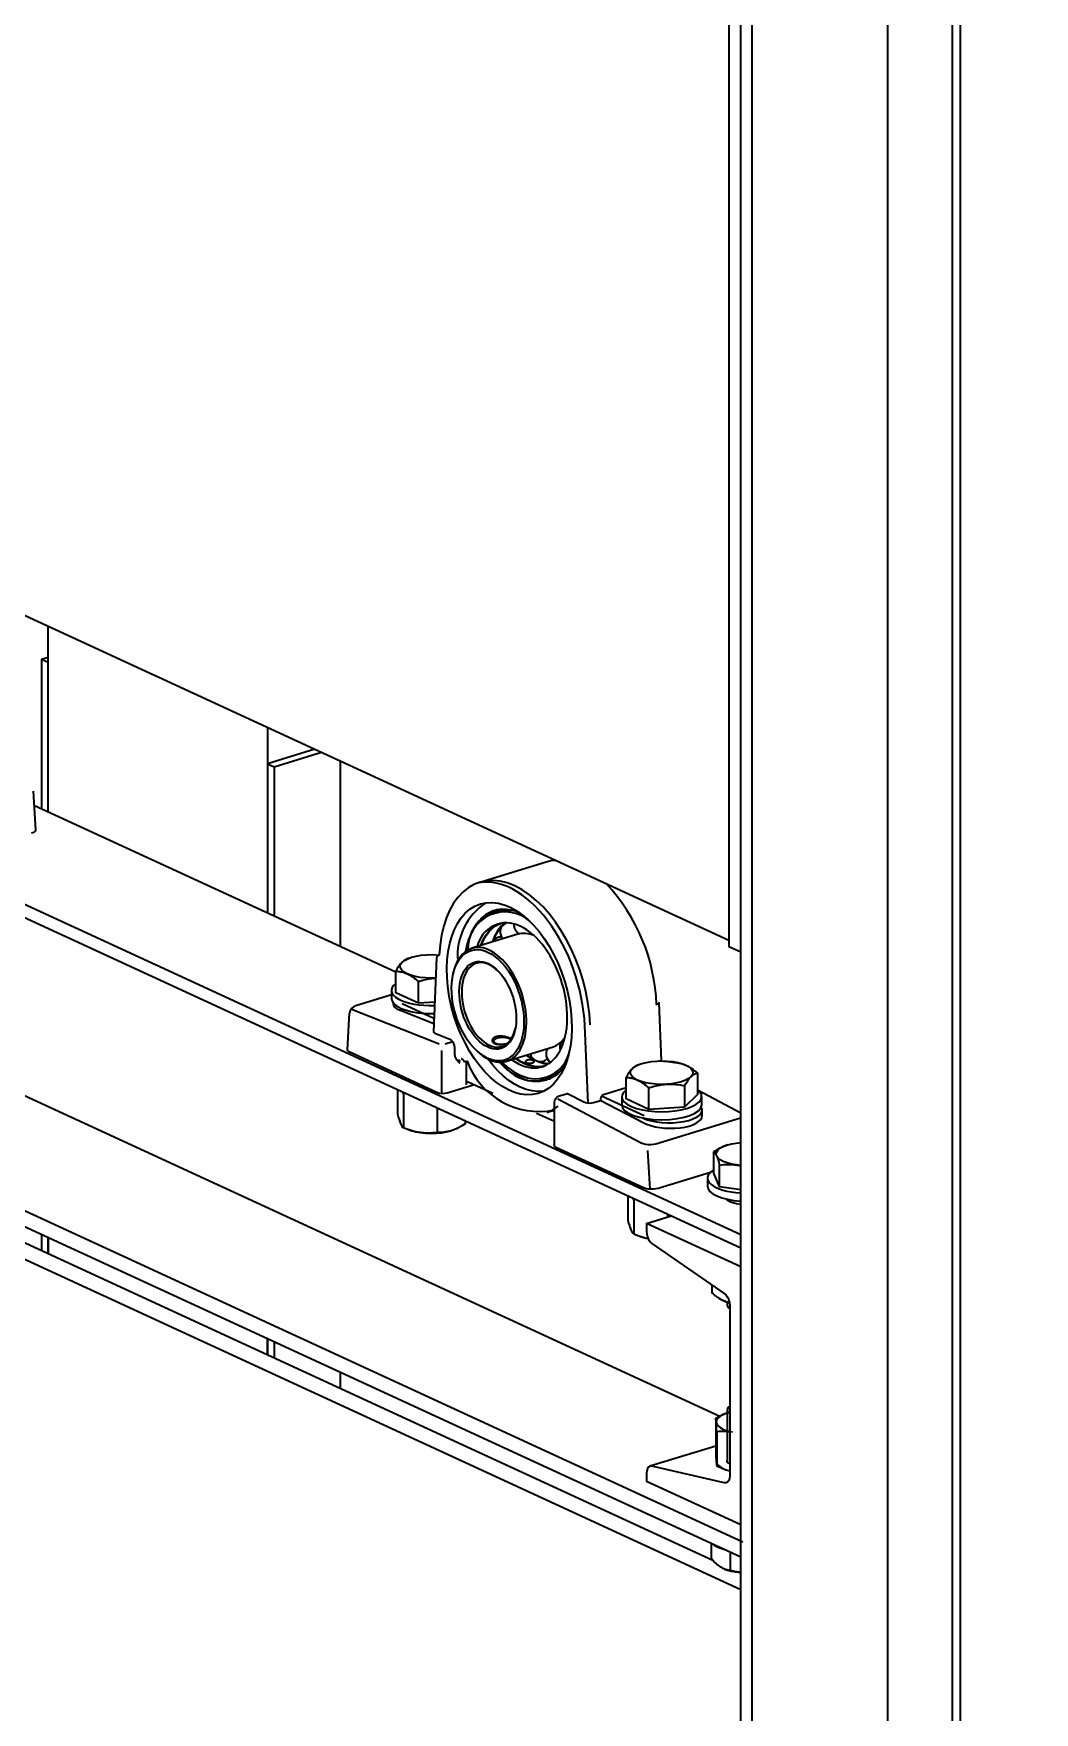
# Model space of a CAD drawing. Header units: millimetres. Extents: x -8400 to 8400, y -5940 to 5940.
# Drawn here: x 5258.6 to 5501, y 2470 to 2876.5 of the extents above; entities that cross this region are included whole.
import ezdxf

# ---------------------------------------------------------------- set-up
doc = ezdxf.new("R2010")
doc.units = ezdxf.units.MM
doc.layers.add('粗实线层', color=7, linetype='Continuous', lineweight=35)

msp = doc.modelspace()

# ---------------------------------------------------------------- linework, layer by layer
at = {"layer": '粗实线层', "linetype": 'Continuous', "lineweight": 35}
for points in [[(5481.115, 329.006), (5466.77, 335.623), (5466.247, 335.804), (5465.61, 335.924), (5464.909, 335.972), (5464.2, 335.944), (5463.541, 335.844), (5434.383, 329.462), (5433.724, 329.362), (5433.015, 329.334), (5432.314, 329.382), (5431.677, 329.501), (5431.154, 329.683), (5429.862, 330.279), (5429.862, 3911.461), (3411.605, 4842.468), (3411.605, 4840.57), (3411.713, 4839.838), (3412.025, 4839.252), (3412.506, 4838.877), (5429.848, 3908.291)], [(5515.61, 3893.617), (6350.087, 4148.576), (6350.44, 4148.781), (6350.713, 4149.149), (6350.885, 4149.653), (6350.943, 4150.255), (6350.943, 4152.153), (6324.387, 4164.403), (5489.048, 3909.18), (5515.604, 3896.93), (5515.604, 315.749), (5482.974, 305.779), (5481.682, 306.375), (5481.261, 306.656), (5481.115, 306.973), (5481.115, 3888.155)], [(5465.407, 3917.128), (5465.407, 335.946)], [(5432.517, 3910.542), (5432.517, 329.36)], [(5482.974, 3886.961), (5482.974, 305.779)], [(5429.862, 2583.777), (5429.862, 2585.675), (3411.605, 3516.682), (3427.906, 3521.663)], [(3411.605, 3516.682), (3411.605, 3514.785), (3411.713, 3514.052), (3412.025, 3513.466), (3412.506, 3513.091), (5429.848, 2582.505)], [(3415.693, 3444.608), (3413.26, 3443.409), (3412.732, 3443.055), (3412.27, 3442.552), (3411.911, 3441.941), (3411.683, 3441.27), (3411.605, 3440.592), (3411.605, 3438.695), (5429.862, 2507.687), (5429.862, 2509.585)], [(3412.133, 3442.351), (5430.389, 2511.343)], [(4451.743, 2990.615), (5424.763, 2541.767)], [(5429.862, 2928.632), (5428.938, 2929.057), (5426.98, 2928.459), (5426.98, 2655.503), (5429.862, 2654.174)], [(4966.859, 2869.255), (5426.971, 2657.009)], [(5262.148, 2688.058), (5262.148, 2733.041)], [(5262.148, 2725.44), (5260.554, 2724.954)], [(5262.148, 2688.06), (5262.148, 2724.219), (5260.554, 2724.954), (5260.554, 2688.795)], [(5423.08, 2506.833), (4966.855, 2717.285)], [(5429.856, 2499.703), (4966.859, 2713.28)], [(5315.259, 2708.54), (5315.259, 2663.558)], [(5326.764, 2703.233), (5315.259, 2699.718), (5316.853, 2698.983), (5328.358, 2702.498)], [(5315.259, 2699.718), (5315.259, 2663.56)], [(5332.97, 2655.39), (5332.97, 2700.37)], [(5316.853, 2698.983), (5316.853, 2662.825)], [(5258.552, 2693.041), (5259.097, 2683.646), (5258.999, 2683.362), (5258.68, 2683.103), (5258.169, 2682.891)], [(5346.316, 2649.236), (5258.743, 2689.633)], [(5382.708, 2675.906), (5366.654, 2671)], [(5385.09, 2676.328), (5383.881, 2676.187), (5382.708, 2675.906)], [(5370.992, 2664.426), (5368.989, 2663.31)], [(5366.943, 2655.692), (5367.53, 2657.084), (5368.239, 2658.313), (5369.062, 2659.366), (5369.988, 2660.229), (5371.004, 2660.89)], [(5367.043, 2655.722), (5367.581, 2656.985), (5368.221, 2658.114), (5368.956, 2659.095), (5369.778, 2659.92), (5370.679, 2660.58), (5371.651, 2661.067)], [(5373.038, 2661.212), (5372.008, 2660.36), (5371.095, 2659.284), (5370.309, 2657.999), (5369.664, 2656.522)], [(5371.881, 2660.396), (5371.003, 2659.234), (5370.261, 2657.929), (5369.721, 2656.68)], [(5379.824, 2658.091), (5378.796, 2658.442), (5377.783, 2658.615), (5376.801, 2658.606), (5375.86, 2658.417)], [(5375.861, 2658.417), (5364.756, 2655.024)], [(5349.557, 2652.65), (5349.06, 2652.46), (5348.663, 2652.273), (5348.468, 2652.154), (5348.272, 2652.014), (5348.075, 2651.852), (5347.876, 2651.667), (5347.827, 2651.618), (5347.777, 2651.567), (5347.752, 2651.541), (5347.727, 2651.514), (5347.703, 2651.488), (5347.678, 2651.461), (5347.579, 2651.35), (5347.48, 2651.234), (5347.284, 2650.987), (5347.089, 2650.722), (5346.703, 2650.143), (5346.32, 2649.507)], [(5356.156, 2647.848), (5354.839, 2647.812), (5353.526, 2647.863), (5352.256, 2647.998), (5351.068, 2648.215), (5349.999, 2648.505), (5349.079, 2648.86), (5348.338, 2649.271), (5347.798, 2649.723), (5347.476, 2650.203), (5347.381, 2650.698), (5347.516, 2651.191), (5347.876, 2651.667), (5348.452, 2652.113), (5349.225, 2652.515), (5350.173, 2652.86), (5351.265, 2653.138), (5352.47, 2653.341), (5353.75, 2653.462), (5355.308, 2653.495), (5356.85, 2653.407)], [(5356.848, 2653.355), (5356.396, 2653.132), (5356.227, 2652.842), (5355.443, 2634.815), (5355.537, 2634.618), (5355.824, 2634.449), (5359.442, 2633.019), (5359.782, 2632.804), (5360.091, 2632.448), (5360.338, 2631.987), (5360.498, 2631.469), (5360.553, 2630.949), (5360.553, 2629.563), (5360.555, 2629.463), (5360.56, 2629.364), (5360.57, 2629.268), (5360.584, 2629.174), (5360.6, 2629.081), (5360.621, 2628.99), (5360.632, 2628.945), (5360.644, 2628.901), (5360.657, 2628.857), (5360.671, 2628.814), (5360.733, 2628.645), (5360.805, 2628.487), (5360.885, 2628.338), (5360.974, 2628.196), (5361.022, 2628.128), (5361.071, 2628.061), (5361.121, 2627.996), (5361.173, 2627.933), (5361.28, 2627.811), (5361.391, 2627.694), (5361.505, 2627.582), (5361.621, 2627.473), (5361.68, 2627.419), (5361.739, 2627.366), (5361.769, 2627.34), (5361.798, 2627.313), (5361.813, 2627.3), (5361.828, 2627.287), (5361.843, 2627.274), (5361.858, 2627.26)], [(5371.053, 2649.607), (5370.009, 2650.469), (5368.936, 2651.092)], [(5351.839, 2641.738), (5346.32, 2644.284), (5346.32, 2649.507), (5346.658, 2649.487), (5347, 2649.453), (5347.086, 2649.442), (5347.172, 2649.43), (5347.257, 2649.416), (5347.344, 2649.402), (5347.516, 2649.37), (5347.689, 2649.334), (5348.035, 2649.247), (5348.382, 2649.139), (5348.73, 2649.011), (5349.079, 2648.86), (5349.43, 2648.688), (5349.782, 2648.493), (5349.825, 2648.467), (5349.869, 2648.441), (5349.913, 2648.414), (5349.957, 2648.388), (5350.045, 2648.333), (5350.133, 2648.277), (5350.306, 2648.163), (5350.48, 2648.044), (5350.824, 2647.794), (5351.165, 2647.529), (5351.503, 2647.251), (5351.839, 2646.961)], [(5355.755, 2641.975), (5351.839, 2641.738), (5351.839, 2646.961), (5352.903, 2647.285), (5353.975, 2647.547), (5354.516, 2647.653), (5355.059, 2647.739), (5356.009, 2647.839)], [(5360.268, 2649.054), (5360.196, 2648.727)], [(5345.277, 2643.734), (5336.657, 2641.101), (5336.323, 2640.979), (5336.019, 2640.807), (5335.723, 2640.568), (5335.47, 2640.272), (5335.307, 2639.994), (5335.209, 2639.69), (5335.193, 2639.55), (5335.192, 2639.406)], [(5345.277, 2644.806), (5345.277, 2642.856)], [(5365.393, 2621.978), (5358.791, 2619.961), (5358.21, 2619.845), (5357.557, 2619.822), (5356.929, 2619.895), (5356.423, 2620.052), (5335.184, 2629.849), (5334.864, 2630.038), (5334.671, 2630.25), (5334.615, 2630.473), (5335.16, 2639.368)], [(5335.528, 2640.351), (5335.825, 2640.203), (5356.875, 2631.884)], [(5345.813, 2641.663), (5345.813, 2641.549)], [(5355.526, 2636.728), (5347.621, 2639.852), (5346.987, 2640.143), (5346.481, 2640.465), (5346.112, 2640.811), (5345.888, 2641.174), (5345.813, 2641.549)], [(5355.583, 2638.024), (5347.856, 2641.588)], [(5392.893, 2617.562), (5392.109, 2636.316)], [(5357.485, 2619.826), (5357.485, 2630.275)], [(5358.334, 2631.902), (5360.096, 2632.441)], [(5365.816, 2630.337), (5366.057, 2630.106)], [(5374.212, 2633.165), (5374.157, 2633.19), (5374.077, 2633.227), (5373.992, 2633.262), (5373.902, 2633.298), (5373.808, 2633.333), (5373.76, 2633.351), (5373.71, 2633.368), (5373.66, 2633.385), (5373.609, 2633.402), (5373.505, 2633.436), (5373.398, 2633.468), (5373.287, 2633.499), (5373.174, 2633.529), (5373.145, 2633.536), (5373.116, 2633.544), (5373.088, 2633.551), (5373.058, 2633.558), (5373, 2633.572), (5372.941, 2633.585), (5372.822, 2633.611), (5372.702, 2633.635), (5372.581, 2633.657), (5372.459, 2633.676), (5372.397, 2633.685), (5372.335, 2633.694), (5372.273, 2633.702), (5372.211, 2633.709), (5372.087, 2633.722), (5371.964, 2633.732), (5371.842, 2633.739), (5371.721, 2633.744), (5371.6, 2633.745), (5371.48, 2633.743), (5371.421, 2633.741), (5371.362, 2633.739), (5371.303, 2633.735), (5371.245, 2633.731), (5371.132, 2633.719), (5371.022, 2633.705), (5370.914, 2633.687), (5370.808, 2633.665), (5370.757, 2633.654), (5370.706, 2633.641), (5370.681, 2633.634), (5370.656, 2633.627), (5370.631, 2633.62), (5370.607, 2633.613), (5370.512, 2633.582), (5370.422, 2633.548), (5370.337, 2633.511), (5370.255, 2633.471), (5370.178, 2633.428), (5370.106, 2633.383), (5370.039, 2633.335), (5369.977, 2633.285), (5369.921, 2633.233), (5369.871, 2633.18), (5369.826, 2633.125), (5369.787, 2633.068), (5369.778, 2633.053), (5369.769, 2633.039), (5369.761, 2633.024), (5369.753, 2633.009), (5369.738, 2632.98), (5369.725, 2632.95), (5369.704, 2632.891), (5369.688, 2632.832), (5369.679, 2632.772), (5369.675, 2632.712), (5369.675, 2632.682), (5369.677, 2632.652), (5369.681, 2632.622), (5369.686, 2632.592), (5369.7, 2632.533), (5369.72, 2632.476), (5369.747, 2632.42), (5369.779, 2632.365), (5369.817, 2632.311), (5369.861, 2632.259), (5369.886, 2632.234), (5369.911, 2632.209), (5369.939, 2632.185), (5369.967, 2632.161), (5370.028, 2632.116), (5370.093, 2632.073), (5370.164, 2632.032), (5370.241, 2631.994), (5370.323, 2631.96), (5370.408, 2631.928), (5370.497, 2631.899), (5370.591, 2631.873), (5370.688, 2631.85), (5370.789, 2631.83), (5370.815, 2631.826), (5370.841, 2631.821), (5370.868, 2631.817), (5370.895, 2631.813), (5370.948, 2631.806), (5371.003, 2631.799), (5371.113, 2631.789), (5371.225, 2631.781), (5371.341, 2631.776), (5371.457, 2631.774), (5371.516, 2631.774), (5371.577, 2631.774), (5371.637, 2631.776), (5371.698, 2631.777), (5371.82, 2631.783), (5371.942, 2631.791), (5372.064, 2631.802), (5372.187, 2631.814), (5372.311, 2631.828), (5372.434, 2631.845), (5372.465, 2631.849), (5372.496, 2631.854), (5372.527, 2631.859), (5372.558, 2631.863), (5372.619, 2631.873), (5372.68, 2631.883), (5372.869, 2631.917)], [(5370.199, 2632.925), (5369.891, 2632.664), (5369.729, 2632.477), (5369.675, 2632.281)], [(5374.177, 2632.943), (5374.05, 2633.03), (5373.896, 2633.111), (5373.413, 2633.276), (5372.822, 2633.38), (5372.175, 2633.414), (5371.531, 2633.375), (5370.946, 2633.266), (5370.473, 2633.097), (5370.153, 2632.883), (5370.016, 2632.644), (5370.073, 2632.4), (5370.319, 2632.173), (5370.732, 2631.983), (5371.277, 2631.848), (5371.903, 2631.779)], [(5373.115, 2627.664), (5384.22, 2631.057), (5385.106, 2631.425), (5385.925, 2631.967), (5386.668, 2632.676), (5387.324, 2633.542)], [(5361.131, 2627.983), (5361.515, 2627.97), (5361.913, 2627.731)], [(5363.359, 2627.614), (5363.359, 2622.136), (5363.43, 2622.493), (5363.624, 2622.689), (5363.89, 2622.671), (5369.834, 2619.929)], [(5382.11, 2620.413), (5380.739, 2620.343), (5379.328, 2620.487), (5377.891, 2620.844), (5376.441, 2621.411), (5375.067, 2622.136), (5373.704, 2623.039), (5372.365, 2624.112), (5371.058, 2625.347), (5369.796, 2626.732), (5368.589, 2628.257)], [(5381.575, 2626.292), (5380.362, 2626.272), (5379.112, 2626.47), (5377.842, 2626.883), (5376.567, 2627.506), (5375.303, 2628.332)], [(5382.21, 2626.506), (5381.132, 2626.367), (5380.017, 2626.41), (5378.874, 2626.635), (5377.716, 2627.038), (5376.556, 2627.616), (5375.403, 2628.362)], [(5378.024, 2629.163), (5379.385, 2628.3), (5380.754, 2627.673), (5382.113, 2627.292), (5383.442, 2627.162)], [(5378.157, 2629.004), (5379.136, 2628.429), (5380.974, 2627.56), (5382.844, 2627.013)], [(5405.324, 2626.924), (5404.827, 2626.735), (5404.43, 2626.548), (5404.236, 2626.428), (5404.039, 2626.288), (5403.842, 2626.126), (5403.644, 2625.942), (5403.595, 2625.893), (5403.545, 2625.841), (5403.52, 2625.816), (5403.495, 2625.789), (5403.47, 2625.762), (5403.445, 2625.735), (5403.346, 2625.624), (5403.248, 2625.508), (5403.052, 2625.262), (5402.857, 2624.997), (5402.47, 2624.418), (5402.087, 2623.781)], [(5409.517, 2627.737), (5410.067, 2627.759), (5410.614, 2627.759), (5411.158, 2627.739), (5411.698, 2627.7), (5412.771, 2627.566), (5413.834, 2627.37), (5414.173, 2627.351), (5414.514, 2627.317), (5414.6, 2627.306), (5414.686, 2627.294), (5414.772, 2627.28), (5414.858, 2627.266), (5415.031, 2627.234), (5415.203, 2627.198), (5415.55, 2627.11), (5415.896, 2627.003), (5416.245, 2626.874), (5416.594, 2626.724), (5416.944, 2626.552), (5417.296, 2626.357), (5417.34, 2626.331), (5417.384, 2626.305), (5417.428, 2626.278), (5417.472, 2626.251), (5417.56, 2626.197), (5417.647, 2626.141), (5417.821, 2626.027), (5417.995, 2625.908), (5418.338, 2625.658), (5418.68, 2625.393), (5419.018, 2625.115), (5419.354, 2624.824)], [(5416.141, 2626.915), (5416.117, 2626.924)], [(5381.291, 2623.192), (5383.828, 2623.393)], [(5407.607, 2616.013), (5402.087, 2618.559), (5402.087, 2623.781), (5402.425, 2623.762), (5402.767, 2623.728), (5402.853, 2623.716), (5402.939, 2623.705), (5403.025, 2623.691), (5403.111, 2623.677), (5403.284, 2623.645), (5403.457, 2623.609), (5403.803, 2623.521), (5404.149, 2623.414), (5404.498, 2623.285), (5404.847, 2623.135), (5405.197, 2622.963), (5405.549, 2622.768), (5405.593, 2622.742), (5405.637, 2622.716), (5405.681, 2622.689), (5405.725, 2622.662), (5405.812, 2622.608), (5405.9, 2622.552), (5406.074, 2622.438), (5406.248, 2622.319), (5406.592, 2622.069), (5406.933, 2621.804), (5407.271, 2621.526), (5407.607, 2621.235)], [(5416.24, 2621.757), (5416.624, 2622.394), (5417.011, 2622.974), (5417.205, 2623.238), (5417.401, 2623.484), (5417.598, 2623.711), (5417.797, 2623.917), (5417.846, 2623.966), (5417.896, 2624.012), (5417.921, 2624.035), (5417.946, 2624.058), (5417.971, 2624.08), (5417.995, 2624.102), (5418.094, 2624.186), (5418.193, 2624.264), (5418.389, 2624.404), (5418.584, 2624.524), (5418.971, 2624.707), (5419.354, 2624.824), (5419.354, 2619.602), (5416.24, 2616.535)], [(5346.782, 2620.823), (5346.782, 2614.861), (5346.952, 2614.202), (5347.126, 2613.601), (5347.212, 2613.325), (5347.3, 2613.068), (5347.388, 2612.831), (5347.476, 2612.613), (5347.498, 2612.562), (5347.521, 2612.513), (5347.531, 2612.489), (5347.542, 2612.464), (5347.554, 2612.441), (5347.565, 2612.418), (5347.609, 2612.328), (5347.653, 2612.245), (5347.741, 2612.094), (5347.827, 2611.963), (5348, 2611.759), (5348.171, 2611.62), (5349.177, 2611.216), (5350.193, 2610.872), (5350.704, 2610.727), (5351.219, 2610.6), (5351.736, 2610.494), (5352.256, 2610.409), (5350.811, 2610.685), (5349.557, 2611.071), (5349.017, 2611.276)], [(5348.171, 2619.88), (5348.082, 2620.229)], [(5348.698, 2619.949), (5348.171, 2619.88), (5348.171, 2611.62)], [(5385.594, 2618.574), (5405.715, 2607.963), (5406.196, 2607.766), (5406.777, 2607.623), (5407.418, 2607.543), (5408.074, 2607.532), (5408.704, 2607.591), (5409.264, 2607.716), (5429.821, 2613.996)], [(5395.989, 2618.216), (5395.972, 2618.613), (5396.042, 2619.038), (5396.27, 2619.401), (5396.591, 2619.608), (5402.087, 2621.287)], [(5396.182, 2619.296), (5406.442, 2614.563)], [(5401.044, 2619.081), (5401.044, 2617.131)], [(5429.862, 2615.138), (5419.52, 2620.592)], [(5420.397, 2617.131), (5420.397, 2619.081)], [(5356.342, 2616.413), (5356.342, 2610.451), (5355.337, 2610.335), (5354.322, 2610.282), (5353.811, 2610.283), (5353.296, 2610.303), (5353.037, 2610.321), (5352.777, 2610.345), (5352.712, 2610.351), (5352.647, 2610.359), (5352.582, 2610.366), (5352.516, 2610.374), (5352.386, 2610.39), (5352.256, 2610.409), (5353.526, 2610.273), (5354.839, 2610.222), (5356.156, 2610.258), (5357.436, 2610.379), (5358.64, 2610.582), (5359.733, 2610.86)], [(5384.726, 2613.06), (5380.438, 2615.038)], [(5382.959, 2615.299), (5384.343, 2615.953), (5385.643, 2616.822)], [(5383.618, 2615.476), (5384.726, 2615.815)], [(5420.512, 2614.523), (5420.512, 2615.801)], [(5363.124, 2613.284), (5363.124, 2612.523), (5362.708, 2612.259), (5362.289, 2612.008), (5362.183, 2611.947), (5362.077, 2611.887), (5361.971, 2611.828), (5361.866, 2611.77), (5361.654, 2611.658), (5361.441, 2611.55), (5361.016, 2611.348), (5360.59, 2611.165), (5360.162, 2611.002), (5359.733, 2610.86), (5359.302, 2610.739), (5358.87, 2610.64), (5358.816, 2610.629), (5358.762, 2610.618), (5358.708, 2610.608), (5358.654, 2610.598), (5358.546, 2610.579), (5358.439, 2610.562), (5358.225, 2610.531), (5358.012, 2610.505), (5357.589, 2610.466), (5357.17, 2610.446), (5356.755, 2610.441), (5356.342, 2610.451)], [(5360.349, 2611.071), (5360.382, 2611.083)], [(5407.918, 2596.684), (5407.374, 2606.085)], [(5426.715, 2607.43), (5426.286, 2607.288), (5425.858, 2607.125), (5425.431, 2606.942), (5425.006, 2606.74), (5424.794, 2606.632), (5424.582, 2606.519), (5424.476, 2606.461), (5424.371, 2606.403), (5424.265, 2606.343), (5424.159, 2606.282), (5423.739, 2606.03), (5423.324, 2605.767)], [(5424.713, 2597.303), (5423.324, 2600.545), (5423.324, 2605.767), (5423.495, 2605.627), (5423.668, 2605.423), (5423.754, 2605.292), (5423.842, 2605.141), (5423.93, 2604.968), (5424.018, 2604.773), (5424.041, 2604.721), (5424.063, 2604.667), (5424.073, 2604.639), (5424.084, 2604.612), (5424.096, 2604.584), (5424.107, 2604.555), (5424.151, 2604.439), (5424.195, 2604.317), (5424.283, 2604.06), (5424.369, 2603.784), (5424.542, 2603.183), (5424.713, 2602.526), (5425.719, 2602.641), (5426.735, 2602.694), (5427.246, 2602.694), (5427.761, 2602.673), (5428.278, 2602.631), (5428.799, 2602.568), (5428.928, 2602.549), (5429.058, 2602.528), (5429.124, 2602.517), (5429.189, 2602.506), (5429.254, 2602.494), (5429.319, 2602.482), (5429.579, 2602.432), (5429.838, 2602.376), (5429.863, 2602.37)], [(5429.862, 2602.449), (5429.324, 2602.501), (5428.799, 2602.568), (5427.61, 2602.784), (5426.541, 2603.074), (5425.621, 2603.43), (5424.88, 2603.84), (5424.34, 2604.292), (5424.018, 2604.773), (5423.923, 2605.267), (5424.058, 2605.76), (5424.418, 2606.237), (5424.994, 2606.683), (5425.767, 2607.084), (5426.715, 2607.43), (5427.68, 2607.68), (5428.738, 2607.873), (5429.862, 2608.001)], [(5426.099, 2607.219), (5426.065, 2607.207)], [(5429.862, 2596.567), (5424.713, 2597.303), (5424.713, 2602.526)], [(5421.819, 2599.375), (5421.819, 2597.426)], [(5402.549, 2595.098), (5402.549, 2589.136), (5402.72, 2588.477), (5402.893, 2587.876), (5402.98, 2587.6), (5403.067, 2587.343), (5403.155, 2587.106), (5403.244, 2586.888), (5403.266, 2586.837), (5403.288, 2586.788), (5403.299, 2586.763), (5403.31, 2586.74), (5403.321, 2586.716), (5403.332, 2586.693), (5403.376, 2586.603), (5403.42, 2586.519), (5403.508, 2586.368), (5403.595, 2586.238), (5403.768, 2586.034), (5403.938, 2585.895)], [(5403.938, 2594.155), (5403.849, 2594.504)], [(5404.466, 2594.223), (5403.938, 2594.155), (5403.938, 2585.895), (5404.945, 2585.491), (5405.96, 2585.147), (5406.471, 2585.002), (5406.986, 2584.875), (5407.441, 2584.78)], [(5429.862, 2592.971), (5428.861, 2593.131), (5427.965, 2593.362), (5427.208, 2593.655), (5426.621, 2593.999), (5426.227, 2594.379)], [(5426.572, 2594.298), (5426.572, 2594.036)], [(5407.024, 2588.411), (5407.024, 2586.511), (5407.087, 2585.829), (5407.272, 2585.143), (5407.563, 2584.507), (5407.939, 2583.971), (5408.368, 2583.58), (5425.862, 2571.455), (5426.291, 2571.063), (5426.666, 2570.528), (5426.958, 2569.892), (5427.143, 2569.206), (5427.206, 2568.523), (5427.206, 2527.289), (5427.143, 2526.665), (5426.958, 2526.149), (5426.666, 2525.783), (5426.291, 2525.594), (5425.862, 2525.598), (5408.368, 2529.612), (5407.939, 2529.617), (5407.563, 2529.428), (5407.272, 2529.061), (5407.087, 2528.545), (5407.024, 2527.922), (5407.024, 2526.021), (5429.862, 2515.486), (5429.862, 2577.876), (5407.024, 2588.411), (5413.052, 2590.253)], [(5412.109, 2590.688), (5412.109, 2589.965)], [(5260.554, 2585.789), (5260.554, 2581.805)], [(5404.784, 2585.551), (5405.324, 2585.345), (5406.308, 2585.029), (5407.422, 2584.781)], [(5262.148, 2581.075), (5262.148, 2585.054), (5262.148, 2581.07)], [(5422.862, 2573.534), (5422.862, 2571.639), (5423.2, 2571.347), (5423.542, 2571.066), (5423.627, 2570.998), (5423.714, 2570.93), (5423.799, 2570.864), (5423.886, 2570.799), (5424.058, 2570.672), (5424.231, 2570.549), (5424.577, 2570.317), (5424.924, 2570.104), (5425.272, 2569.911), (5425.621, 2569.74), (5425.972, 2569.589), (5426.323, 2569.459), (5426.367, 2569.444), (5426.411, 2569.43), (5426.455, 2569.416), (5426.499, 2569.402), (5426.587, 2569.376), (5426.675, 2569.351), (5426.848, 2569.305), (5427.022, 2569.264), (5427.214, 2569.224)], [(5427.143, 2569.207), (5426.333, 2569.454), (5425.621, 2569.74)], [(5426.074, 2569.549), (5426.099, 2569.539)], [(5426.572, 2569.374), (5426.572, 2568.637), (5426.733, 2568.168), (5427.206, 2567.73)], [(5426.994, 2567.888), (5427.206, 2567.708)], [(5315.259, 2556.57), (5315.259, 2560.554), (5315.259, 2556.575)], [(5316.853, 2559.818), (5316.853, 2555.835)], [(5332.97, 2548.401), (5332.97, 2552.383)], [(5423.798, 2541.27), (5424.715, 2541.742), (5425.64, 2542.155), (5425.937, 2542.272)], [(5424.052, 2537.989), (5424.021, 2538.653), (5423.989, 2539.259), (5423.974, 2539.537), (5423.958, 2539.796), (5423.941, 2540.037), (5423.925, 2540.257), (5423.921, 2540.308), (5423.917, 2540.358), (5423.915, 2540.383), (5423.913, 2540.407), (5423.911, 2540.431), (5423.909, 2540.455), (5423.901, 2540.546), (5423.893, 2540.63), (5423.877, 2540.784), (5423.861, 2540.917), (5423.83, 2541.126), (5423.798, 2541.27), (5423.798, 2533.01), (5423.83, 2532.346), (5423.861, 2531.74), (5423.877, 2531.462), (5423.893, 2531.202), (5423.909, 2530.962), (5423.925, 2530.742), (5423.929, 2530.691), (5423.933, 2530.64), (5423.935, 2530.616), (5423.937, 2530.591), (5423.939, 2530.567), (5423.941, 2530.544), (5423.95, 2530.453), (5423.958, 2530.368), (5423.974, 2530.214), (5423.989, 2530.082), (5424.021, 2529.872), (5424.052, 2529.728)], [(5426.572, 2542.499), (5425.629, 2542.137), (5424.872, 2541.718), (5424.325, 2541.255), (5424.006, 2540.762), (5423.925, 2540.257), (5424.052, 2539.814), (5424.361, 2539.385), (5424.845, 2538.979), (5425.491, 2538.606), (5426.285, 2538.276), (5427.206, 2537.996)], [(5426.099, 2542.333), (5425.936, 2542.271)], [(5426.572, 2543.236), (5426.572, 2530.54)], [(5427.206, 2544.165), (5426.994, 2543.985), (5426.656, 2543.575), (5426.578, 2543.147), (5426.765, 2542.724), (5427.206, 2542.329)], [(5427.206, 2544.11), (5427.064, 2543.692), (5427.206, 2543.275)], [(5427.9, 2537.837), (5427.413, 2537.924), (5426.928, 2537.991), (5426.444, 2538.036), (5425.962, 2538.061), (5425.721, 2538.067), (5425.48, 2538.068), (5425.36, 2538.067), (5425.24, 2538.064), (5425.12, 2538.061), (5425.001, 2538.057), (5424.524, 2538.03), (5424.052, 2537.989), (5424.052, 2529.728), (5424.524, 2529.496), (5425.001, 2529.276), (5425.12, 2529.224), (5425.24, 2529.172), (5425.36, 2529.121), (5425.48, 2529.071), (5425.721, 2528.975), (5425.962, 2528.883), (5426.444, 2528.713)], [(5423.798, 2534.464), (5407.879, 2529.6)], [(5423.925, 2530.742), (5424.052, 2530.3), (5424.361, 2529.87), (5424.845, 2529.464), (5425.491, 2529.092), (5426.285, 2528.761), (5427.206, 2528.481)], [(5427.206, 2530.195), (5426.789, 2530.375), (5426.533, 2530.587), (5426.446, 2530.822)], [(5422.677, 2511.002), (5423.492, 2510.455), (5424.544, 2509.97), (5425.803, 2509.56)], [(5427.344, 2504.386), (5426.779, 2504.47), (5426.208, 2504.619), (5425.921, 2504.722), (5425.632, 2504.845), (5425.342, 2504.989), (5425.049, 2505.156), (5424.976, 2505.201), (5424.903, 2505.248), (5424.866, 2505.272), (5424.83, 2505.296), (5424.793, 2505.321), (5424.757, 2505.345), (5424.611, 2505.448), (5424.465, 2505.555), (5424.176, 2505.784), (5423.888, 2506.032), (5423.319, 2506.577), (5422.754, 2507.18), (5422.754, 2510.939)], [(5429.861, 2503.906), (5429.504, 2503.952), (5428.419, 2504.138), (5427.344, 2504.386), (5427.344, 2508.849)], [(5425.958, 2504.708), (5426.099, 2504.654), (5427.211, 2504.304), (5428.481, 2504.04), (5429.862, 2503.872)], [(5429.853, 2503.708), (5429.397, 2503.918)]]:
    msp.add_lwpolyline(points, dxfattribs=at)
for points in [[(5410.688, 2627.757), (5410.099, 2641.85), (5409.941, 2641.601), (5409.478, 2641.388, 0.1802579), (5397.29, 2670.701)], [(5372.064, 2627.464), (5373.492, 2626.197), (5374.957, 2625.152), (5376.441, 2624.344, 0.4970756), (5388.419, 2630.182)], [(5362.207, 2628.365), (5362.221, 2628.359), (5362.277, 2628.326), (5362.367, 2628.259), (5362.483, 2628.15), (5362.61, 2628.005), (5362.713, 2627.865), (5362.823, 2627.698), (5363.092, 2627.589), (5363.589, 2627.673, 0.3684477), (5384.726, 2615.888)], [(5387.567, 2627.164, -0.4183536), (5376.441, 2623.75), (5375.165, 2624.427), (5373.901, 2625.275), (5372.659, 2626.286), (5371.45, 2627.452)], [(5380.821, 2627.649, 0.1260762), (5382.073, 2627.706, 0.1104323), (5383.031, 2628.25)], [(5422.532, 2600.745), (5409.899, 2596.885), (5409.338, 2596.755), (5408.707, 2596.685), (5408.046, 2596.678), (5407.404, 2596.736), (5406.823, 2596.854), (5406.342, 2597.025), (5385.104, 2606.822), (5384.823, 2607.009), (5384.726, 2607.221), (5384.726, 2617.67, -0.329815), (5385.917, 2619.28), (5387.679, 2619.818), (5387.941, 2619.838), (5388.218, 2619.745), (5391.838, 2617.836), (5392.231, 2617.682), (5392.714, 2617.582), (5393.239, 2617.545), (5393.755, 2617.576), (5394.21, 2617.672), (5395.989, 2618.216), (5406.208, 2612.826)]]:
    msp.add_lwpolyline(points, format="xyb", dxfattribs=at)
for points in [[(5377.975, 2627.338), (5378.044, 2627.31), (5378.12, 2627.284), (5378.16, 2627.273), (5378.202, 2627.263), (5378.224, 2627.258), (5378.246, 2627.253), (5378.269, 2627.248), (5378.291, 2627.244), (5378.384, 2627.23), (5378.481, 2627.219), (5378.505, 2627.217), (5378.53, 2627.215), (5378.556, 2627.213), (5378.581, 2627.212), (5378.632, 2627.21), (5378.683, 2627.209), (5378.786, 2627.21), (5378.889, 2627.214), (5378.915, 2627.216), (5378.94, 2627.218), (5378.966, 2627.22), (5378.992, 2627.222), (5379.042, 2627.227), (5379.091, 2627.233), (5379.14, 2627.24), (5379.188, 2627.248), (5379.212, 2627.252), (5379.236, 2627.257), (5379.259, 2627.261), (5379.282, 2627.266), (5379.371, 2627.286), (5379.454, 2627.31), (5379.493, 2627.322), (5379.531, 2627.335), (5379.549, 2627.342), (5379.567, 2627.349), (5379.584, 2627.356), (5379.601, 2627.363), (5379.662, 2627.393), (5379.716, 2627.424), (5379.727, 2627.432), (5379.739, 2627.44), (5379.75, 2627.449), (5379.76, 2627.457), (5379.779, 2627.474), (5379.795, 2627.491), (5379.821, 2627.526), (5379.836, 2627.561), (5379.841, 2627.579), (5379.842, 2627.597), (5379.841, 2627.615), (5379.838, 2627.633), (5379.832, 2627.651), (5379.823, 2627.669), (5379.812, 2627.687), (5379.798, 2627.705), (5379.764, 2627.739), (5379.721, 2627.773), (5379.708, 2627.781), (5379.695, 2627.789), (5379.682, 2627.798), (5379.668, 2627.806), (5379.638, 2627.821), (5379.607, 2627.837), (5379.538, 2627.866), (5379.462, 2627.893), (5379.441, 2627.899), (5379.421, 2627.905), (5379.4, 2627.911), (5379.378, 2627.917), (5379.335, 2627.929), (5379.291, 2627.939), (5379.245, 2627.949), (5379.198, 2627.958), (5379.174, 2627.962), (5379.15, 2627.966), (5379.125, 2627.97), (5379.1, 2627.974), (5379, 2627.986), (5378.899, 2627.995), (5378.848, 2627.997), (5378.796, 2627.999), (5378.77, 2628), (5378.744, 2628), (5378.718, 2628), (5378.692, 2628), (5378.59, 2627.997), (5378.49, 2627.99), (5378.466, 2627.988), (5378.441, 2627.985), (5378.417, 2627.982), (5378.393, 2627.979), (5378.345, 2627.972), (5378.299, 2627.964), (5378.211, 2627.945), (5378.127, 2627.923), (5378.107, 2627.916), (5378.088, 2627.91), (5378.069, 2627.903), (5378.051, 2627.896), (5378.014, 2627.882), (5377.981, 2627.867), (5377.949, 2627.851), (5377.919, 2627.835), (5377.891, 2627.818), (5377.865, 2627.799), (5377.821, 2627.762), (5377.786, 2627.724), (5377.772, 2627.704), (5377.76, 2627.683), (5377.751, 2627.663), (5377.744, 2627.643), (5377.739, 2627.601), (5377.743, 2627.56), (5377.746, 2627.55), (5377.749, 2627.539), (5377.753, 2627.529), (5377.758, 2627.519), (5377.769, 2627.499), (5377.782, 2627.479), (5377.798, 2627.46), (5377.817, 2627.441), (5377.827, 2627.432), (5377.837, 2627.422), (5377.848, 2627.413), (5377.86, 2627.404), (5377.913, 2627.37)], [(5417.797, 2623.917), (5417.221, 2623.472), (5416.448, 2623.07), (5415.501, 2622.725), (5414.408, 2622.447), (5413.204, 2622.244), (5411.924, 2622.123), (5410.607, 2622.087), (5409.294, 2622.138), (5408.024, 2622.273), (5406.836, 2622.489), (5405.766, 2622.78), (5404.847, 2623.135), (5404.106, 2623.545), (5403.566, 2623.998), (5403.244, 2624.478), (5403.149, 2624.972), (5403.283, 2625.466), (5403.644, 2625.942), (5404.22, 2626.388), (5404.993, 2626.79), (5405.94, 2627.135), (5407.033, 2627.413), (5408.237, 2627.616), (5409.517, 2627.737), (5410.834, 2627.772), (5412.147, 2627.722), (5413.417, 2627.586), (5414.605, 2627.37), (5415.675, 2627.08), (5416.594, 2626.724), (5417.334, 2626.314), (5417.874, 2625.862), (5418.197, 2625.381), (5418.292, 2624.887), (5418.158, 2624.394)], [(5411.924, 2622.123), (5412.061, 2622.131), (5412.198, 2622.137), (5412.267, 2622.139), (5412.336, 2622.142), (5412.405, 2622.144), (5412.474, 2622.145), (5412.748, 2622.148), (5413.022, 2622.146), (5413.566, 2622.126), (5414.106, 2622.086), (5415.179, 2621.952), (5416.24, 2621.757), (5416.24, 2616.535), (5407.607, 2616.013), (5407.607, 2621.235), (5408.67, 2621.559), (5409.743, 2621.822), (5410.283, 2621.927), (5410.827, 2622.013), (5411.374, 2622.079)]]:
    msp.add_lwpolyline(points, close=True, dxfattribs=at)
for centre, radius, start, end in [((5376.694, 2653.232), 15.409, 123.61965, 184.56515), ((5373.234, 2654.703), 9.524, 72.79558, 180.82624), ((5372.784, 2654.824), 9.014, 47.67981, 181.40799), ((5373.136, 2653.991), 7.215, 62.73705, 168.55455), ((5374.106, 2659.083), 2.524, 130.23633, 224.11783), ((5377.423, 2660.807), 2.525, 176.50602, 244.21316), ((5377.423, 2660.808), 2.526, 294.76249, 307.95238), ((5371.89, 2655.235), 2.524, 88.46493, 148.75567), ((5385.248, 2629.458), 2.524, 150.53351, 234.40568), ((5385.245, 2629.451), 2.531, 69.69108, 76.15342), ((5388.565, 2631.182), 2.524, 153.88433, 198.61508), ((5388.574, 2631.167), 2.541, 120.64858, 124.52593), ((5379.94, 2632.134), 9.219, 210.47916, 323.87968), ((5381.335, 2630.12), 2.524, 195.77993, 236.42203)]:
    msp.add_arc(centre, radius, start, end, dxfattribs=at)
for centre, major_axis, ratio, start_param, end_param in [((5375.136, 2643.239), (-8.483, 27.761), 0.5850571, 4.2935628, 7.3101905), ((5373.827, 2642.831), (-8.478, 27.772), 0.5850881, 4.3025687, 6.243065), ((5376.456, 2643.601), (-6.287, 20.556), 0.5844916, 5.8008132, 7.1407073), ((5376.441, 2643.637), (-5.286, 17.302), 0.5850558, 2.4828294, 5.8019784), ((5368.939, 2641.338), (-4.184, 13.688), 0.5849183, 5.8019542, 7.0888078), ((5368.936, 2641.344), (-4.18, 13.679), 0.5850321, 2.3358378, 5.8017553), ((5368.936, 2641.344), (-3.073, 10.057), 0.5850478, 5.8018887, 10.2305871), ((5354.955, 2644.806), (9.668, 0.001), 0.3753462, 2.6729808, 4.7914414), ((5354.958, 2642.858), (9.657, 0.002), 0.3754259, 3.1415862, 4.7821989), ((5410.72, 2619.081), (9.675, 0), 0.3754215, 2.6730187, 6.7516464), ((5410.72, 2617.131), (-9.684, 0), 0.3754215, 0.000096, 3.1415186), ((5412.457, 2614.734), (-8.057, 0.254), 0.4073438, 0.6957266, 3.1546301), ((5412.455, 2615.801), (-8.047, 0), 0.3754858, 0.683337, 3.3884377), ((5431.498, 2599.375), (-9.697, 0), 0.3753323, 5.7181468, 7.6841874), ((5431.478, 2597.419), (-9.691, 0.006), 0.3754294, 6.2830952, 7.6861819)]:
    msp.add_ellipse(centre, major_axis=major_axis, ratio=ratio, start_param=start_param, end_param=end_param, dxfattribs=at)
for centre, major_axis, ratio in [((5373.831, 2642.84), (-7.007, 22.932), 0.5850512), ((5368.61, 2641.244), (-4.058, 13.28), 0.585039), ((5368.61, 2641.244), (-3.196, 10.46), 0.5850457)]:
    msp.add_ellipse(centre, major_axis=major_axis, ratio=ratio, dxfattribs=at)

doc.saveas('drawing.dxf')
